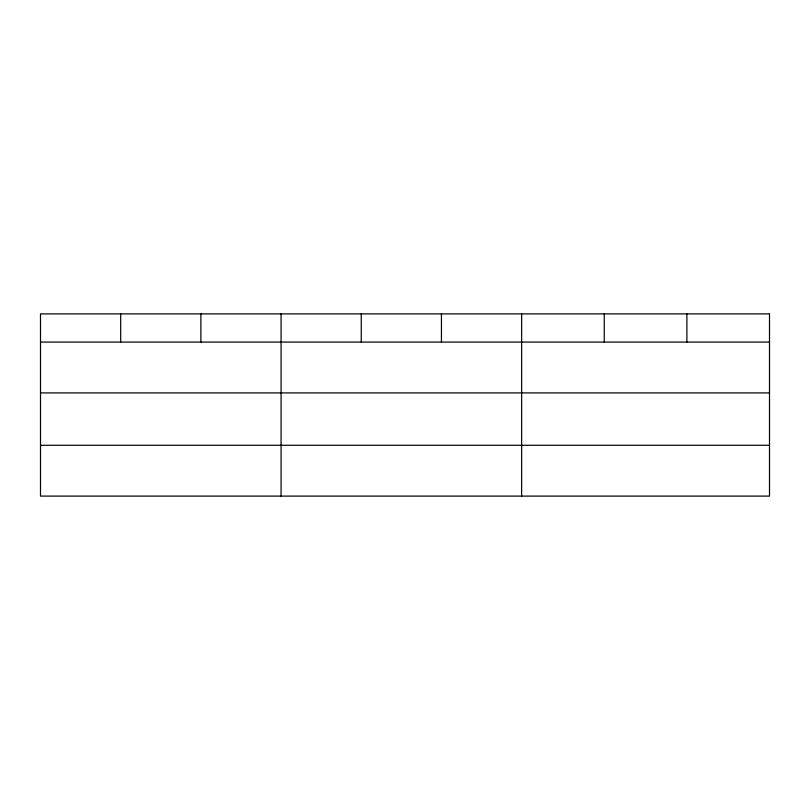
<?xml version="1.0" encoding="UTF-8"?>
<svg xmlns="http://www.w3.org/2000/svg" width="810" height="810" viewBox="0 0 810 810"><rect width="100%" height="100%" fill="white"/><g stroke="black" fill="none" stroke-linecap="round" stroke-linejoin="round"><path stroke-width="1.21" d="M40.5 342.083L769.5 342.083M40.5 392.911L769.5 392.911M40.5 445.277L769.5 445.277M686.88 313.895L686.88 342.083M604.26 313.895L604.26 342.083M521.64 313.895L521.64 496.105M441.45 313.895L441.45 342.083M361.26 313.895L361.26 342.083M281.07 313.895L281.07 496.105M200.88 313.895L200.88 342.083M120.69 313.895L120.69 342.083M769.5 313.895L40.5 313.895L40.5 496.105L769.5 496.105L769.5 313.895"/></g></svg>
